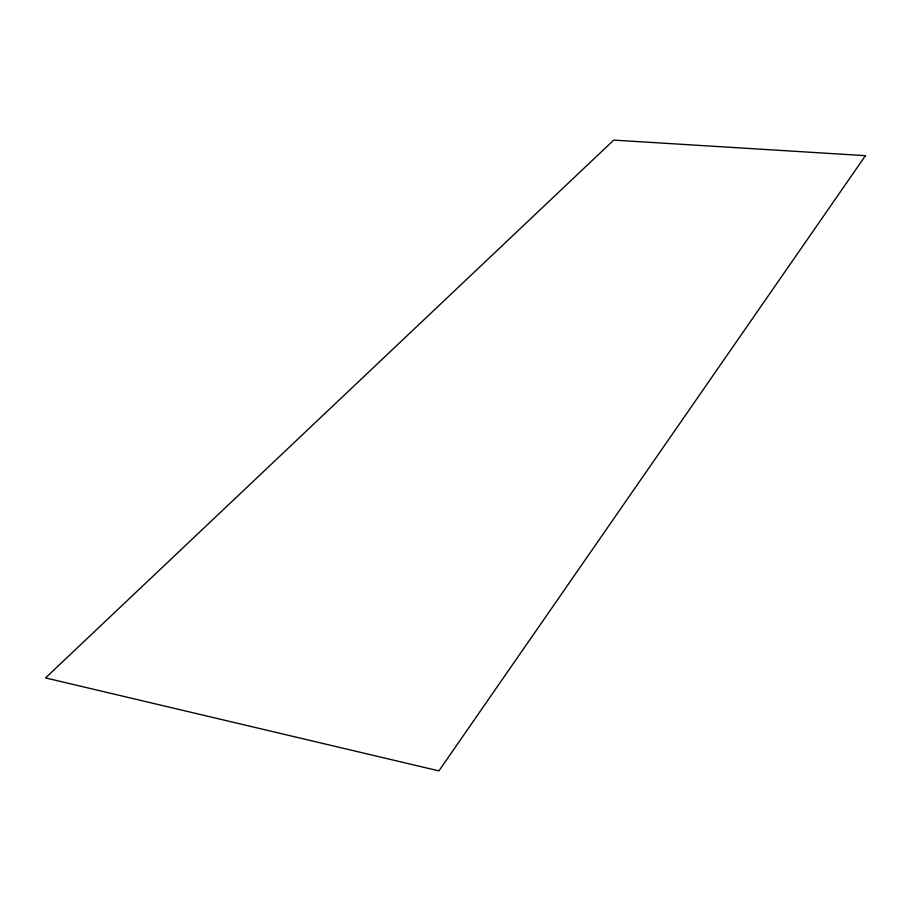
<?xml version="1.0" encoding="UTF-8"?>
<svg xmlns="http://www.w3.org/2000/svg" width="911" height="911" viewBox="0 0 911 911"><rect width="100%" height="100%" fill="white"/><g stroke="black" fill="none" stroke-linecap="round" stroke-linejoin="round"><path stroke-width="1.37" d="M865.45 155.667L438.908 770.888L45.55 677.921L613.741 140.112L865.45 155.667"/></g></svg>
